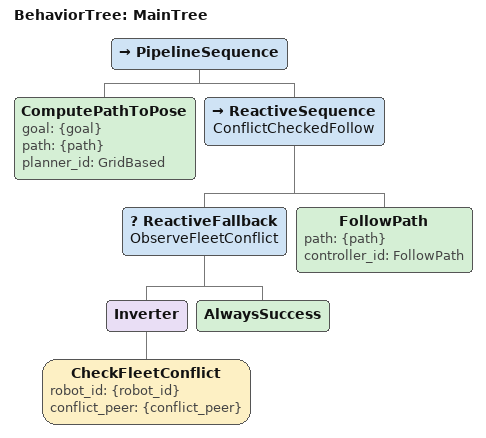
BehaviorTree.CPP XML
<root main_tree_to_execute="MainTree">
  <BehaviorTree ID="MainTree">
    <PipelineSequence>
      <ComputePathToPose goal="{goal}" path="{path}" planner_id="GridBased"/>
      <ReactiveSequence name="ConflictCheckedFollow">
        <ReactiveFallback name="ObserveFleetConflict">
          <Inverter>
            <CheckFleetConflict robot_id="{robot_id}" conflict_peer="{conflict_peer}"/>
          </Inverter>
          <AlwaysSuccess/>
        </ReactiveFallback>
        <FollowPath path="{path}" controller_id="FollowPath"/>
      </ReactiveSequence>
    </PipelineSequence>
  </BehaviorTree>
</root>
